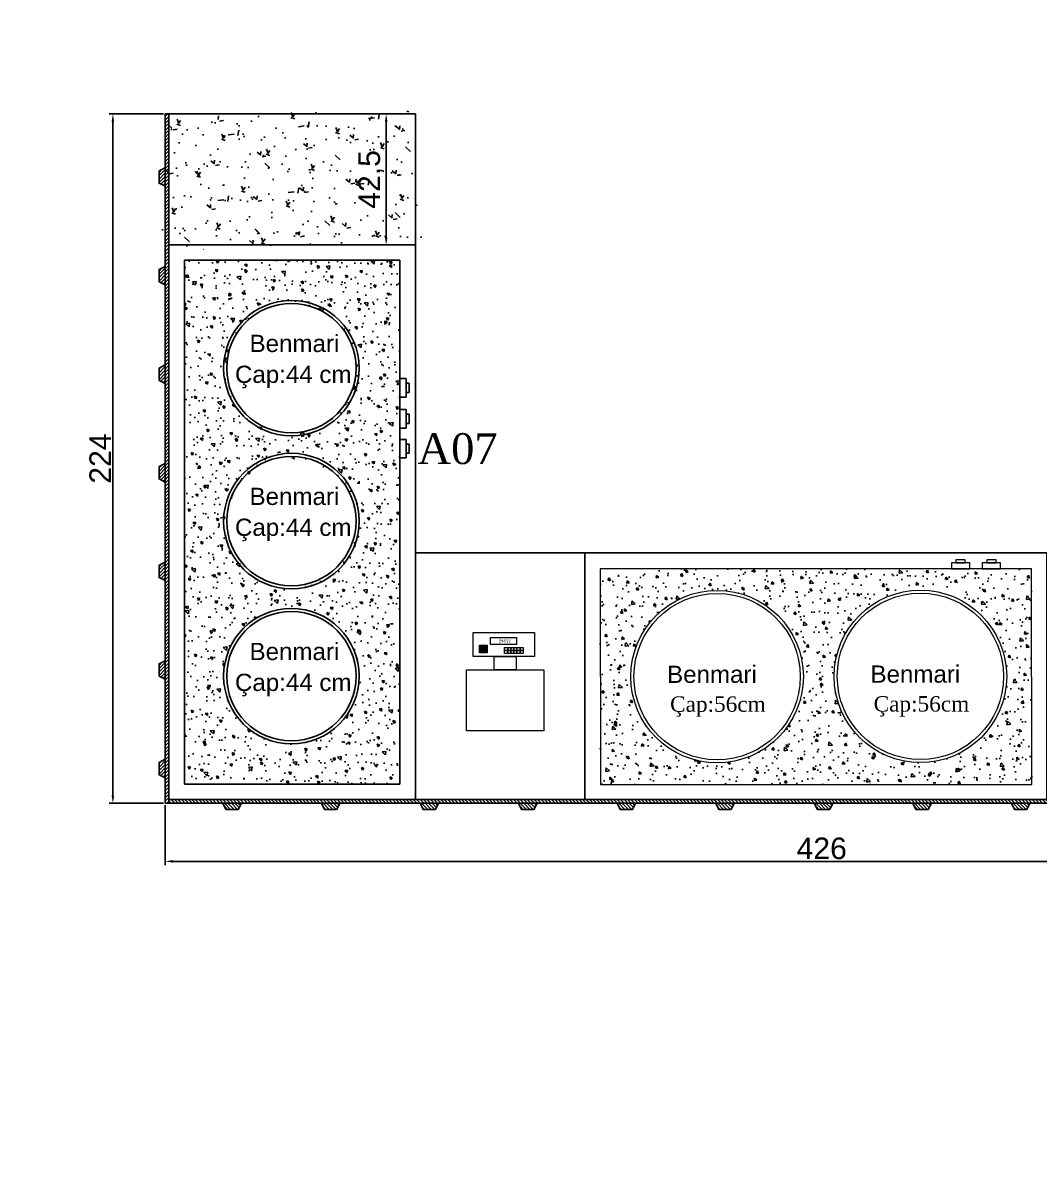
# Model space of a CAD drawing. Header units: millimetres. Extents: x 1287 to 21021, y -1522 to 4173.
# Drawn here: x 4651.5 to 4981.5, y 3215 to 3583.6 of the extents above; entities that cross this region are included whole.
import ezdxf

# ---------------------------------------------------------------- set-up
doc = ezdxf.new("R2010")
doc.units = ezdxf.units.MM
doc.layers.add('-DWG_ANA', color=7, linetype='Continuous')
for name, color, linetype, lineweight in [('ENDÜSTRİYEL MUTFAK', 253, 'Continuous', 9), ('LAMBRİ', 105, 'Continuous', 25), ('MERMER', 7, 'Continuous', 18), ('MUTFAK TEFRİŞ', 171, 'Continuous', 13), ('ÖLÇÜ', 40, 'Continuous', 5)]:
    doc.layers.add(name, color=color, linetype=linetype, lineweight=lineweight)
doc.styles.get("Standard").update_dxf_attribs({"font": 'arial.ttf'})
doc.dimstyles.new('ISO-25', dxfattribs={"dimtxt": 2.5, "dimasz": 2.5, "dimexe": 1.25, "dimexo": 0.625, "dimtad": 1, "dimtxsty": 'Standard', "dimcen": 2.5, "dimadec": 0, "dimazin": 0, "dimtfac": 1, "dimtmove": 0, "dimatfit": 3, "dimfxl": 1, "dimarcsym": 0})

# ---------------------------------------------------------------- blocks, each defined once
blk = doc.blocks.new('2Lİ')
at = {"layer": 'ENDÜSTRİYEL MUTFAK', "color": 0}
blk.add_lwpolyline([(64.0161029346727, -1685.528342657516), (64.01610293468009, -1545.491897331417), (-5.983853572038043, -1545.569929745005), (-5.983853572045639, -1685.606375071103)], close=True, dxfattribs=at)
at = {"layer": 'ENDÜSTRİYEL MUTFAK', "color": 1}
for points in [[(-5.966017591789611, -1561.569919803683), (-5.972706084382775, -1555.569923531677), (-7.972704841717578, -1555.572153029209), (-7.96601634912396, -1561.572149301213)], [(-7.967688472272705, -1560.072150233213), (-7.971032718569287, -1557.07215209721), (-8.971032097236233, -1557.073266845975), (-8.967687850940106, -1560.073264981977)], [(-5.954870104133886, -1571.569913590357), (-5.961558596727504, -1565.569917318351), (-7.961557354062307, -1565.572146815884), (-7.95486886146869, -1571.572143087887)], [(-7.956540984617435, -1570.072144019887), (-7.95988523091356, -1567.072145883884), (-8.959884609580962, -1567.073260632649), (-8.956540363284835, -1570.073258768651)]]:
    blk.add_lwpolyline(points, close=True, dxfattribs=at)
at = {"layer": 'ENDÜSTRİYEL MUTFAK', "color": 0}
for centre, radius in [((28.90024654714995, -1581.617423463755), 28), ((28.90024654714995, -1581.617423463755), 27), ((28.97381996567496, -1647.617382455802), 28), ((28.97381996567496, -1647.617382455802), 27)]:
    blk.add_circle(centre, radius, dxfattribs=at)
at = {"layer": 'ENDÜSTRİYEL MUTFAK', "color": 0, "char_height": 5.599999999999999, "attachment_point": 3, "rotation": 90.06387041271039}
for insert in [(25.32243746360282, -1568.699743154366), (25.39602765046194, -1634.729793503313)]:
    blk.add_mtext_dynamic_manual_height_columns('Benmari', width=41.11394536527224, gutter_width=12.5, heights=[0], dxfattribs=dict(at, insert=insert))
blk = doc.blocks.new('A$C0e0cb2b9')
at = {"layer": 'MUTFAK TEFRİŞ', "color": 6}
for points in [[(1.41438067657873e-06, 3.613254862922986), (7.793879045806534, 3.458926114339192), (8.188816918693192, 23.40399451841768), (0.3949392872673343, 23.55832326700147)], [(12.05387063201488, 0.3936665533965424), (31.93496058758319, -4.467468897928484e-06), (32.4316198366505, 25.0821747361606), (12.55052985127986, 25.47584575702604)], [(4.405572189651139, 18.91945839216169), (4.905474199615128, 18.90955969979223), (4.915372891984589, 19.40946169485505), (4.4154708820206, 19.41936040212568)], [(4.4154708820206, 19.41936040212568), (4.915372891984589, 19.40946169485505), (4.92527158435405, 19.90936370481904), (4.425369604192383, 19.91926241208967)], [(4.425369604192383, 19.91926241208967), (4.92527158435405, 19.90936370481904), (4.935170306525833, 20.40926571478303), (4.435268296561844, 20.41916440715249)], [(4.435268296561844, 20.41916440715249), (4.935170306525833, 20.40926571478303), (4.945068998895294, 20.90916772474702), (4.445166988931305, 20.91906641711648)], [(4.445166988931305, 20.91906641711648), (4.945068998895294, 20.90916772474702), (4.954967691264756, 21.40906971980985), (4.455065681300766, 21.41896842708047)], [(4.905474199615128, 18.90955969979223), (5.405376209579117, 18.8996609925216), (5.415274901948578, 19.39956300248559), (4.915372891984589, 19.40946169485505)], [(4.915372891984589, 19.40946169485505), (5.415274901948578, 19.39956300248559), (5.425173594318039, 19.89946501244958), (4.92527158435405, 19.90936370481904)], [(4.92527158435405, 19.90936370481904), (5.425173594318039, 19.89946501244958), (5.435072316489823, 20.39936700751241), (4.935170306525833, 20.40926571478303)], [(4.935170306525833, 20.40926571478303), (5.435072316489823, 20.39936700751241), (5.444971008859284, 20.8992690174764), (4.945068998895294, 20.90916772474702)], [(4.945068998895294, 20.90916772474702), (5.444971008859284, 20.8992690174764), (5.454869701228745, 21.39917102744039), (4.954967691264756, 21.40906971980985)], [(5.405376209579117, 18.8996609925216), (5.905278219543106, 18.88976230015214), (5.915176911912567, 19.38966431011613), (5.415274901948578, 19.39956300248559)], [(5.415274901948578, 19.39956300248559), (5.915176911912567, 19.38966431011613), (5.925075604282029, 19.88956630517896), (5.425173594318039, 19.89946501244958)], [(5.425173594318039, 19.89946501244958), (5.925075604282029, 19.88956630517896), (5.93497429665149, 20.38946831514295), (5.435072316489823, 20.39936700751241)], [(5.435072316489823, 20.39936700751241), (5.93497429665149, 20.38946831514295), (5.944873018823273, 20.88937032510694), (5.444971008859284, 20.8992690174764)], [(5.444971008859284, 20.8992690174764), (5.944873018823273, 20.88937032510694), (5.954771711192734, 21.38927232016977), (5.454869701228745, 21.39917102744039)], [(5.905278219543106, 18.88976230015214), (6.405180229507096, 18.87986359288152), (6.415078921876557, 19.37976560284551), (5.915176911912567, 19.38966431011613)], [(5.915176911912567, 19.38966431011613), (6.415078921876557, 19.37976560284551), (6.424977614246018, 19.8796676128095), (5.925075604282029, 19.88956630517896)], [(5.925075604282029, 19.88956630517896), (6.424977614246018, 19.8796676128095), (6.434876306615479, 20.37956962277349), (5.93497429665149, 20.38946831514295)], [(5.93497429665149, 20.38946831514295), (6.434876306615479, 20.37956962277349), (6.444775028787262, 20.87947161783632), (5.944873018823273, 20.88937032510694)], [(5.944873018823273, 20.88937032510694), (6.444775028787262, 20.87947161783632), (6.454673721156723, 21.37937362780031), (5.954771711192734, 21.38927232016977)], [(6.405180229507096, 18.87986359288152), (6.905082209668763, 18.86996490051206), (6.914980931840546, 19.36986691047605), (6.415078921876557, 19.37976560284551)], [(6.415078921876557, 19.37976560284551), (6.914980931840546, 19.36986691047605), (6.924879624210007, 19.86976890553888), (6.424977614246018, 19.8796676128095)], [(6.424977614246018, 19.8796676128095), (6.924879624210007, 19.86976890553888), (6.934778316579468, 20.36967091550287), (6.434876306615479, 20.37956962277349)], [(6.434876306615479, 20.37956962277349), (6.934778316579468, 20.36967091550287), (6.944677008948929, 20.86957292546685), (6.444775028787262, 20.87947161783632)], [(6.444775028787262, 20.87947161783632), (6.944677008948929, 20.86957292546685), (6.954575731120713, 21.36947493543084), (6.454673721156723, 21.37937362780031)], [(1.748953803144104, 9.442580628294309), (4.011284633241303, 9.39778358032163), (4.179551704488404, 17.89557038535531), (1.917220844588883, 17.94036743332799)], [(7.912642462812073, 9.45668974806722), (12.23163665708125, 9.37116813947614), (12.37276385601581, 16.49834417094644), (8.053769661746628, 16.58386577953752)], [(4.988385273776657, 10.25374448587354), (5.988189293704636, 10.23394708623346), (6.00798670824588, 11.23375109126027), (5.008182688317902, 11.25354849090036)], [(5.008182688317902, 11.25354849090036), (6.00798670824588, 11.23375109126027), (6.027784092984803, 12.23355511118825), (5.027980073056824, 12.25335251082834)], [(5.027980073056824, 12.25335251082834), (6.027784092984803, 12.23355511118825), (6.047581507526047, 13.23335911621507), (5.047777487598069, 13.25315651585515)], [(5.988189293704636, 10.23394708623346), (6.987993313632614, 10.21414968659337), (7.007790698371537, 11.21395369162019), (6.00798670824588, 11.23375109126027)], [(6.00798670824588, 11.23375109126027), (7.007790698371537, 11.21395369162019), (7.027588112912781, 12.21375771154817), (6.027784092984803, 12.23355511118825)], [(6.027784092984803, 12.23355511118825), (7.027588112912781, 12.21375771154817), (7.047385497651703, 13.21356171657499), (6.047581507526047, 13.23335911621507)], [(4.928993089757569, 7.254332440990765), (5.928797109685547, 7.234535041350682), (5.948594494424469, 8.23433906127866), (4.948790504298813, 8.254136460918744)], [(4.948790504298813, 8.254136460918744), (5.948594494424469, 8.23433906127866), (5.968391908965714, 9.234143066305478), (4.968587889037735, 9.253940465945561)], [(4.968587889037735, 9.253940465945561), (5.968391908965714, 9.234143066305478), (5.988189293704636, 10.23394708623346), (4.988385273776657, 10.25374448587354)], [(5.928797109685547, 7.234535041350682), (6.928601129613526, 7.214737641710599), (6.948398514352448, 8.214541661638577), (5.948594494424469, 8.23433906127866)], [(5.948594494424469, 8.23433906127866), (6.948398514352448, 8.214541661638577), (6.96819589909137, 9.214345666665395), (5.968391908965714, 9.234143066305478)], [(5.968391908965714, 9.234143066305478), (6.96819589909137, 9.214345666665395), (6.987993313632614, 10.21414968659337), (5.988189293704636, 10.23394708623346)]]:
    blk.add_lwpolyline(points, close=True, dxfattribs=at)
blk.add_text('12345', height=1, rotation=88.86561929141668, dxfattribs=at).set_placement((3.429565920196183, 11.19179566492494))
blk = doc.blocks.new('benmari1')
at = {"layer": '-DWG_ANA'}
for p, q in [((127337239.0002237, 141999632.4547925), (127337239.0002237, 141999802.4547925)), ((127337239.0002237, 141999802.4547925), (127337309.0002237, 141999802.4547925)), ((127337309.0002237, 141999802.4547925), (127337309.0002237, 141999632.4547925)), ((127337309.0002237, 141999663.7759694), (127337309.0002237, 141999657.7759694)), ((127337309.0002237, 141999654.080769), (127337309.0002237, 141999648.080769)), ((127337309.0002237, 141999644.0268717), (127337309.0002237, 141999638.0268717)), ((127337309.0002237, 141999632.4547925), (127337239.0002237, 141999632.4547925))]:
    blk.add_line(p, q, dxfattribs=at)
at = {"layer": '-DWG_ANA', "color": 1}
for p, q in [((127337309.0002237, 141999764.0571169), (127337311.0002237, 141999764.0571169)), ((127337311.0002237, 141999764.0571169), (127337311.0002237, 141999758.0571169)), ((127337311.0002237, 141999759.5571169), (127337311.0002237, 141999762.5571169)), ((127337311.0002237, 141999762.5571169), (127337312.0002237, 141999762.5571169)), ((127337312.0002237, 141999759.5571169), (127337311.0002237, 141999759.5571169)), ((127337312.0002237, 141999762.5571169), (127337312.0002237, 141999759.5571169)), ((127337311.0002237, 141999758.0571169), (127337309.0002237, 141999758.0571169)), ((127337309.0002237, 141999754.0032196), (127337311.0002237, 141999754.0032196)), ((127337311.0002237, 141999754.0032196), (127337311.0002237, 141999748.0032196)), ((127337311.0002237, 141999749.5032196), (127337311.0002237, 141999752.5032196)), ((127337311.0002237, 141999752.5032196), (127337312.0002237, 141999752.5032196)), ((127337312.0002237, 141999752.5032196), (127337312.0002237, 141999749.5032196)), ((127337311.0002237, 141999748.0032196), (127337309.0002237, 141999748.0032196)), ((127337312.0002237, 141999749.5032196), (127337311.0002237, 141999749.5032196)), ((127337309.0002237, 141999744.3080192), (127337311.0002237, 141999744.3080192)), ((127337311.0002237, 141999744.3080192), (127337311.0002237, 141999738.3080192)), ((127337311.0002237, 141999739.8080192), (127337311.0002237, 141999742.8080192)), ((127337311.0002237, 141999742.8080192), (127337312.0002237, 141999742.8080192)), ((127337312.0002237, 141999742.8080192), (127337312.0002237, 141999739.8080192)), ((127337311.0002237, 141999738.3080192), (127337309.0002237, 141999738.3080192)), ((127337312.0002237, 141999739.8080192), (127337311.0002237, 141999739.8080192))]:
    blk.add_line(p, q, dxfattribs=at)
at = {"layer": '-DWG_ANA'}
for centre, radius in [((127337273.7456236, 141999767.4562657), 22.00000000000002), ((127337273.7456236, 141999767.4562657), 21.00000000000002), ((127337273.7456236, 141999717.8011093), 22.00000000000002), ((127337273.7456236, 141999717.8011093), 21.00000000000002), ((127337273.7456236, 141999667.4533192), 22.00000000000002), ((127337273.7456236, 141999667.4533192), 21.00000000000002)]:
    blk.add_circle(centre, radius, dxfattribs=at)
for s, p in [('Benmari', (127337260.160487, 141999772.6790105)), ('Çap:44 cm', (127337255.4361973, 141999762.6434247)), ('Benmari', (127337260.160487, 141999723.0238541)), ('Çap:44 cm', (127337255.4361973, 141999712.9882683)), ('Benmari', (127337260.160487, 141999672.676064)), ('Çap:44 cm', (127337255.4361973, 141999662.6404782))]:
    blk.add_text(s, height=5.600000000000005, dxfattribs=at).set_placement(p)
blk = doc.blocks.new('*D292')
at = {"layer": 'Defpoints', "color": 0, "transparency": 16777216}
for p in [(4769.470429088303, 3554.01290828886), (4778.955046195957, 3554.01290828886), (4778.955046195957, 3511.4950406641)]:
    blk.add_point(p, dxfattribs=at)
at = {"layer": 'ÖLÇÜ', "color": 0, "lineweight": -2, "transparency": 16777216}
for p, q in [((4778.330046195957, 3554.01290828886), (4768.220429088303, 3554.01290828886)), ((4769.470429088303, 3513.9950406641), (4769.470429088303, 3551.51290828886)), ((4778.330046195957, 3511.4950406641), (4768.220429088303, 3511.4950406641))]:
    blk.add_line(p, q, dxfattribs=at)
at = {"layer": 'ÖLÇÜ', "color": 0, "transparency": 16777216}
for points in [[(4769.053762421636, 3551.51290828886), (4769.88709575497, 3551.51290828886), (4769.470429088303, 3554.01290828886)], [(4769.053762421636, 3513.9950406641), (4769.88709575497, 3513.9950406641), (4769.470429088303, 3511.4950406641)]]:
    blk.add_solid(points, dxfattribs=at)
at = {"layer": 'ÖLÇÜ', "color": 0, "lineweight": 0, "transparency": 16777216, "insert": (4764.629194436187, 3532.75397447648), "char_height": 7, "attachment_point": 5, "rotation": 90}
blk.add_mtext('42,5', dxfattribs=at)
blk = doc.blocks.new('*D322')
at = {"layer": 'Defpoints', "color": 0, "transparency": 16777216}
for p in [(4697.759650323961, 3330.258291502826), (5123.955045152877, 3330.244890405435), (5123.954451829021, 3311.375398800699)]:
    blk.add_point(p, dxfattribs=at)
at = {"layer": 'ÖLÇÜ', "color": 0, "lineweight": -2, "transparency": 16777216}
for p, q in [((4697.759630671741, 3329.633291503134), (4697.759017695665, 3310.138799898707)), ((5123.955025500656, 3329.619890405744), (5123.95441252458, 3310.125398801317)), ((4700.25905699887, 3311.388721289208), (5121.454451830257, 3311.375477409581))]:
    blk.add_line(p, q, dxfattribs=at)
at = {"layer": 'ÖLÇÜ', "color": 0, "transparency": 16777216}
for points in [[(4700.25907010035, 3311.805387955669), (4700.259043897389, 3310.972054622747), (4697.759057000106, 3311.38879989809)], [(5121.454464931738, 3311.792144076041), (5121.454438728777, 3310.95881074312), (5123.954451829021, 3311.375398800699)]]:
    blk.add_solid(points, dxfattribs=at)
at = {"layer": 'ÖLÇÜ', "color": 0, "lineweight": 0, "transparency": 16777216, "insert": (4910.856885620616, 3315.554848324139), "char_height": 7, "attachment_point": 5, "rotation": 359.99819841713355}
blk.add_mtext('{\\fArial|b0|i0|c162|p34;426}', dxfattribs=at)
blk = doc.blocks.new('*D323')
at = {"layer": 'Defpoints', "color": 0, "transparency": 16777216}
for p in [(4697.759281013581, 3554.012908259057), (4680.751045526889, 3330.258291502825), (4697.759281013581, 3330.258291502825)]:
    blk.add_point(p, dxfattribs=at)
at = {"layer": 'ÖLÇÜ', "color": 0, "lineweight": -2, "transparency": 16777216}
for p, q in [((4697.134281013581, 3554.012908259057), (4679.501045526889, 3554.012908259057)), ((4680.751045526889, 3551.512908259057), (4680.751045526889, 3332.758291502825)), ((4697.134281013581, 3330.258291502825), (4679.501045526889, 3330.258291502825))]:
    blk.add_line(p, q, dxfattribs=at)
at = {"layer": 'ÖLÇÜ', "color": 0, "transparency": 16777216}
for points in [[(4680.334378860222, 3551.512908259057), (4681.167712193556, 3551.512908259057), (4680.751045526889, 3554.012908259057)], [(4680.334378860222, 3332.758291502825), (4681.167712193556, 3332.758291502825), (4680.751045526889, 3330.258291502825)]]:
    blk.add_solid(points, dxfattribs=at)
at = {"layer": 'ÖLÇÜ', "color": 0, "lineweight": 0, "transparency": 16777216, "insert": (4676.626045526888, 3442.135599880942), "char_height": 7, "attachment_point": 5, "rotation": 90}
blk.add_mtext('{\\fArial|b0|i0|c162|p34;224}', dxfattribs=at)

msp = doc.modelspace()

# ---------------------------------------------------------------- hatches: boundary and pattern name
h = msp.add_hatch(color=256)
h.dxf.hatch_style = 1
h.paths.add_polyline_path([(5942.637650619913, 584.5301125085289), (5942.637650619914, 4059.675286723527), (1286.500239981891, 4059.675286723527), (1286.500239981891, 584.5301125085289)])
h.paths.add_polyline_path([(1306.500239981891, 604.5301125085289), (1306.500239981891, 4039.675286723527), (5922.637650619914, 4039.675286723527), (5922.637650619914, 604.5301125085289)], flags=16)
h.paths.add_polyline_path([(1863.755096457247, 778.2702798628097), (1864.5291577157, 3865.935119369248), (1879.919157715703, 3865.935119369248), (1879.145096457247, 778.2702798628097)], flags=0)
h.paths.add_polyline_path([(1359.500238395692, 1487.424026553206), (1359.497819460383, 1502.884857163227), (1812.220102301268, 1502.884857163227), (1812.220102301268, 1487.494857163228)], flags=0)
h.paths.add_polyline_path([(1424.140310702238, 1558.408125258466), (1424.140310702234, 1881.291983526181), (1527.463145347916, 1881.291983526181), (1527.46314534792, 1558.408125258466)], flags=0)
h.paths.add_polyline_path([(1415.530074481772, 1891.799660691543), (1381.089129599877, 1891.799660691543), (1398.309602040808, 1921.935487463193)], flags=0)
h.paths.add_polyline_path([(1359.497819460383, 1969.703165007252), (1359.500238395692, 1985.163995617274), (1812.220102301268, 1985.093165007252), (1812.220102301268, 1969.703165007252)], flags=0)
h.paths.add_polyline_path([(1359.38331493636, 2302.177767552374), (1359.385733871669, 2317.638598162398), (1812.105597777241, 2317.567767552376), (1812.105597777241, 2302.177767552374)], flags=0)
h.paths.add_polyline_path([(1359.418547219615, 2537.897900370436), (1359.420966154924, 2553.358730980458), (1812.140830060496, 2553.287900370435), (1812.140830060496, 2537.897900370436)], flags=0)
h.paths.add_polyline_path([(1359.453779502866, 2763.088033188496), (1359.456198438175, 2778.548863798521), (1812.176062343751, 2778.478033188497), (1812.176062343751, 2763.088033188496)], flags=0)
h.paths.add_polyline_path([(1359.497819460383, 2988.278164628546), (1359.500238395692, 3003.73899523857), (1812.220102301268, 3003.668164628547), (1812.220102301268, 2988.278164628546)], flags=0)
h.paths.add_polyline_path([(1359.497819460383, 3269.753164628546), (1359.500238395692, 3285.213995238569), (1812.220102301268, 3285.143164628547), (1812.220102301268, 3269.753164628546)], flags=0)
h.paths.add_polyline_path([(1359.497819460383, 3569.858164628547), (1359.500238395692, 3585.318995238569), (1812.220102301268, 3585.248164628547), (1812.220102301268, 3569.858164628547)], flags=0)
h.paths.add_polyline_path([(1354.825397433545, 797.7471448142494), (1849.942041362604, 797.7471448142494), (1849.942041362604, 1365.654204841535), (1354.825397433545, 1365.654204841535)], flags=8)
h.paths.add_polyline_path([(1376.631986880375, 1385.998145944314), (1498.598869554318, 1385.998145944314), (1498.598869554318, 1444.419257813346), (1376.631986880375, 1444.419257813346)], flags=8)
h.paths.add_polyline_path([(1426.929273221146, 2022.406573622167), (1763.72848877367, 2022.406573622167), (1763.72848877367, 2188.461177987788), (1426.929273221146, 2188.461177987788)], flags=8)
h.paths.add_polyline_path([(1376.755297492457, 3510.141685275983), (1630.783674027246, 3510.141685275983), (1630.783674027246, 3568.562797145014), (1376.755297492457, 3568.562797145014)], flags=8)
h.paths.add_polyline_path([(1533.884239252641, 1885.055669379185), (1656.423529038903, 1885.055669379185), (1656.423529038903, 1922.230115494903), (1533.884239252641, 1922.230115494903)], flags=8)
h.paths.add_polyline_path([(1440.204708792886, 1884.622523573398), (1513.10783056446, 1884.622523573398), (1513.10783056446, 1921.796969689116), (1440.204708792886, 1921.796969689116)], flags=8)
h.paths.add_polyline_path([(1563.537266528679, 3656.934814116863), (1855.677634877928, 3656.934814116863), (1855.677634877928, 3704.667627895853), (1563.537266528679, 3704.667627895853)], flags=8)
at = {"layer": 'LAMBRİ', "linetype": 'Continuous'}
h = msp.add_hatch(dxfattribs=at)
h.set_pattern_fill('LINE', color=253, scale=0.25, angle=44.99999999999997)
h.set_pattern_definition([(44.99999999999994, (-27492.74825602355, 1953.881730654859), (-0.5612660075668217, 0.5612660075668225), [])])
h.paths.add_polyline_path([(4698.95928100166, 3554.01290828886), (4698.959650312039, 3330.258291502825), (4697.75965032396, 3330.258291502825), (4697.759281013581, 3554.012908259057)])
h = msp.add_hatch(dxfattribs=at)
h.set_pattern_fill('LINE', color=253, scale=0.25, angle=225)
h.set_pattern_definition([(224.9999999999999, (36808.75572202024, 4592.132696041483), (0.5612660075668218, -0.5612660075668224), [])])
h.paths.add_polyline_path([(4697.759280953976, 3530.512908259057), (4695.759280953976, 3531.51290828886), (4695.759280983779, 3535.51290828886), (4697.759281013581, 3536.512908259057)])
h = msp.add_hatch(dxfattribs=at)
h.set_pattern_fill('LINE', color=253, scale=0.25, angle=225)
h.set_pattern_definition([(224.9999999999999, (36808.7557659783, 4560.13275837304), (0.5612660075668218, -0.5612660075668224), [])])
h.paths.add_polyline_path([(4697.759324912029, 3498.512970590615), (4695.759324912029, 3499.512970620417), (4695.759324941831, 3503.512970620417), (4697.759324971634, 3504.512970590615)])
h = msp.add_hatch(dxfattribs=at)
h.set_pattern_fill('LINE', color=253, scale=0.25, angle=225)
h.set_pattern_definition([(224.9999999999999, (36808.75580993661, 4528.132630103844), (0.5612660075668218, -0.5612660075668224), [])])
h.paths.add_polyline_path([(4697.759368870344, 3466.512842321419), (4695.759368870344, 3467.512842351221), (4695.759368900146, 3471.512842351221), (4697.759368929948, 3472.512842321419)])
h = msp.add_hatch(dxfattribs=at)
h.set_pattern_fill('LINE', color=253, scale=0.25, angle=225)
h.set_pattern_definition([(224.9999999999999, (36808.75581615244, 4496.13261123269), (0.5612660075668218, -0.5612660075668224), [])])
h.paths.add_polyline_path([(4697.759375086169, 3434.512823450264), (4695.759375086169, 3435.512823480066), (4695.759375115971, 3439.512823480066), (4697.759375145773, 3440.512823450264)])
h = msp.add_hatch(dxfattribs=at)
h.set_pattern_fill('LINE', color=253, scale=0.25, angle=225)
h.set_pattern_definition([(224.9999999999999, (36808.75585389475, 4496.132630132314), (0.5612660075668218, -0.5612660075668224), [])])
h.paths.add_polyline_path([(4697.759412828481, 3434.512842349889), (4695.759412828481, 3435.512842379691), (4695.759412858283, 3439.512842379691), (4697.759412888086, 3440.512842349889)])
h = msp.add_hatch(dxfattribs=at)
h.set_pattern_fill('LINE', color=253, scale=0.25, angle=225)
h.set_pattern_definition([(224.9999999999999, (36808.75585389475, 4496.132630103844), (0.5612660075668218, -0.5612660075668224), [])])
h.paths.add_polyline_path([(4697.759412828481, 3434.512842321419), (4695.759412828481, 3435.512842351221), (4695.759412858283, 3439.512842351221), (4697.759412888086, 3440.512842321419)])
h = msp.add_hatch(dxfattribs=at)
h.set_pattern_fill('LINE', color=253, scale=0.25, angle=225)
h.set_pattern_definition([(224.9999999999999, (36808.75586011074, 4464.132482963494), (0.5612660075668218, -0.5612660075668224), [])])
h.paths.add_polyline_path([(4697.759419044483, 3402.512695181068), (4695.759419044483, 3403.512695210871), (4695.759419074286, 3407.512695210871), (4697.759419104088, 3408.512695181068)])
h = msp.add_hatch(dxfattribs=at)
h.set_pattern_fill('LINE', color=253, scale=0.25, angle=225)
h.set_pattern_definition([(224.9999999999999, (36808.75586632658, 4432.132464120808), (0.5612660075668218, -0.5612660075668224), [])])
h.paths.add_polyline_path([(4697.759425260308, 3370.512676338383), (4695.759425260308, 3371.512676368186), (4695.759425290111, 3375.512676368186), (4697.759425319913, 3376.512676338383)])
h = msp.add_hatch(dxfattribs=at)
h.set_pattern_fill('LINE', color=253, scale=0.25, angle=225)
h.set_pattern_definition([(224.9999999999999, (36808.75590406889, 4432.132482991963), (0.5612660075668218, -0.5612660075668224), [])])
h.paths.add_polyline_path([(4697.759463002621, 3370.512695209538), (4695.759463002621, 3371.512695239341), (4695.759463032423, 3375.512695239341), (4697.759463062225, 3376.512695209538)])
h = msp.add_hatch(dxfattribs=at)
h.set_pattern_fill('LINE', color=253, scale=0.25, angle=225)
h.set_pattern_definition([(224.9999999999999, (36808.75590406889, 4432.132482963494), (0.5612660075668218, -0.5612660075668224), [])])
h.paths.add_polyline_path([(4697.759463002621, 3370.512695181068), (4695.759463002621, 3371.512695210871), (4695.759463032423, 3375.512695210871), (4697.759463062225, 3376.512695181068)])
h = msp.add_hatch(dxfattribs=at)
h.set_pattern_fill('LINE', color=253, scale=0.25, angle=225)
h.set_pattern_definition([(224.9999999999999, (36808.75591028489, 4400.132335851613), (0.5612660075668218, -0.5612660075668224), [])])
h.paths.add_polyline_path([(4697.759469218623, 3338.512548069188), (4695.759469218623, 3339.51254809899), (4695.759469248425, 3343.51254809899), (4697.759469278228, 3344.512548069188)])
h = msp.add_hatch(dxfattribs=at)
h.set_pattern_fill('LINE', color=253, scale=0.25, angle=315)
h.set_pattern_definition([(314.9999999999999, (3463.021892179224, 35520.75272075702), (0.5612660075668223, 0.5612660075668219), [])])
h.paths.add_polyline_path([(4698.955046210859, 3331.444285883206), (5123.955045152876, 3331.444890423316), (5123.955045152876, 3330.244890405434), (4698.955046210859, 3330.244285895127)])
h = msp.add_hatch(dxfattribs=at)
h.set_pattern_fill('LINE', color=253, scale=0.25, angle=315)
h.set_pattern_definition([(314.9999999999999, (3660.834994691445, 35441.24077993407), (0.5612660075668223, 0.5612660075668219), [])])
h.paths.add_polyline_path([(4722.454782473876, 3330.244338867813), (4721.454782444073, 3328.244338867813), (4717.454782444073, 3328.244338897615), (4716.454782473876, 3330.244338927418)])
h = msp.add_hatch(dxfattribs=at)
h.set_pattern_fill('LINE', color=253, scale=0.25, angle=315)
h.set_pattern_definition([(314.9999999999999, (3692.834932359888, 35441.24082389213), (0.5612660075668223, 0.5612660075668219), [])])
h.paths.add_polyline_path([(4754.454720142318, 3330.244382825865), (4753.454720112516, 3328.244382825865), (4749.454720112516, 3328.244382855667), (4748.454720142318, 3330.24438288547)])
h = msp.add_hatch(dxfattribs=at)
h.set_pattern_fill('LINE', color=253, scale=0.25, angle=315)
h.set_pattern_definition([(314.9999999999999, (3724.835060629083, 35441.24086785044), (0.5612660075668223, 0.5612660075668219), [])])
h.paths.add_polyline_path([(4786.454848411514, 3330.244426784179), (4785.454848381712, 3328.244426784179), (4781.454848381712, 3328.244426813982), (4780.454848411514, 3330.244426843784)])
h = msp.add_hatch(dxfattribs=at)
h.set_pattern_fill('LINE', color=253, scale=0.25, angle=315)
h.set_pattern_definition([(314.9999999999999, (3756.835060600613, 35441.24091180858), (0.5612660075668223, 0.5612660075668219), [])])
h.paths.add_polyline_path([(4818.454848383044, 3330.244470742317), (4817.454848353242, 3328.244470742317), (4813.454848353242, 3328.244470772119), (4812.454848383044, 3330.244470801922)])
h = msp.add_hatch(dxfattribs=at)
h.set_pattern_fill('LINE', color=253, scale=0.25, angle=315)
h.set_pattern_definition([(314.9999999999999, (3756.835060629083, 35441.24091180858), (0.5612660075668223, 0.5612660075668219), [])])
h.paths.add_polyline_path([(4818.454848411514, 3330.244470742317), (4817.454848381712, 3328.244470742317), (4813.454848381712, 3328.244470772119), (4812.454848411514, 3330.244470801922)])
h = msp.add_hatch(dxfattribs=at)
h.set_pattern_fill('LINE', color=253, scale=0.25, angle=315)
h.set_pattern_definition([(314.9999999999999, (3788.835188869809, 35441.2409557669), (0.5612660075668223, 0.5612660075668219), [])])
h.paths.add_polyline_path([(4850.45497665224, 3330.244514700631), (4849.454976622437, 3328.244514700631), (4845.454976622437, 3328.244514730433), (4844.45497665224, 3330.244514760236)])
h = msp.add_hatch(dxfattribs=at)
h.set_pattern_fill('LINE', color=253, scale=0.25, angle=315)
h.set_pattern_definition([(314.9999999999999, (3820.835188869809, 35441.24099972504), (0.5612660075668223, 0.5612660075668219), [])])
h.paths.add_polyline_path([(4882.45497665224, 3330.244558658769), (4881.454976622437, 3328.244558658769), (4877.454976622437, 3328.244558688571), (4876.45497665224, 3330.244558718373)])
h = msp.add_hatch(dxfattribs=at)
h.set_pattern_fill('LINE', color=253, scale=0.25, angle=315)
h.set_pattern_definition([(314.9999999999999, (3852.835126538252, 35441.24104368308), (0.5612660075668223, 0.5612660075668219), [])])
h.paths.add_polyline_path([(4914.454914320682, 3330.244602616821), (4913.45491429088, 3328.244602616821), (4909.45491429088, 3328.244602646623), (4908.454914320682, 3330.244602676426)])
h = msp.add_hatch(dxfattribs=at)
h.set_pattern_fill('LINE', color=253, scale=0.25, angle=315)
h.set_pattern_definition([(314.9999999999999, (3884.835254807447, 35441.24108764141), (0.5612660075668223, 0.5612660075668219), [])])
h.paths.add_polyline_path([(4946.455042589878, 3330.244646575135), (4945.455042560076, 3328.244646575135), (4941.455042560076, 3328.244646604937), (4940.455042589878, 3330.24464663474)])
h = msp.add_hatch(dxfattribs=at)
h.set_pattern_fill('LINE', color=253, scale=0.25, angle=315)
h.set_pattern_definition([(314.9999999999999, (3916.835254807447, 35441.24113159954), (0.5612660075668223, 0.5612660075668219), [])])
h.paths.add_polyline_path([(4978.455042589878, 3330.244690533273), (4977.455042560076, 3328.244690533273), (4973.455042560076, 3328.244690563075), (4972.455042589878, 3330.244690592878)])
at = {"layer": 'MERMER', "lineweight": -2}
h = msp.add_hatch(dxfattribs=at)
h.set_pattern_fill('AR-CONC', color=21, scale=2, angle=1170)
h.set_pattern_definition([(139.9999999999998, (-127332650.740195, -141996295.9597518), (1.255042699651939, 14.34520365201507), [1.5, -16.5]), (84.99999999999986, (-127332650.740195, -141996295.9597518), (-15.04384267400024, -2.775026672259961), [1.2, -13.2]), (190.4514444599999, (-127332650.6356081, -141996294.7643182), (-13.78879981937256, 11.57017693454227), [1.27480384, -14.02284224]), (136.1841999999998, (-127332654.740195, -141996295.9597518), (3.310385615861586, 21.34482661343144), [2.25, -24.75]), (186.6356354900001, (-127332654.4643289, -141996294.1810169), (-19.48237201549096, 18.69323891348462), [1.91220684, -21.0342752]), (81.18416398999993, (-127332654.740195, -141996295.9597518), (-19.48237200539975, 18.69323890109551), [1.799999999999998, -19.80000001999997]), (110.9999999999997, (-127332653.740195, -141996293.9597518), (8.052377813306807, 11.93814104236921), [1.5, -16.5]), (56.00000000000013, (-127332653.740195, -141996293.9597518), (-14.50300090093705, 4.866306638431672), [1.2, -13.2]), (161.4514447399999, (-127332653.0691635, -141996292.9649067), (-6.450623056127033, 16.80444753459944), [1.274803799999999, -14.02284223999999]), (127.5, (-127332650.740195, -141996295.9597518), (-6.657877076626229, 0.2431971063458305), [0, -13.03999999999999, 0, -13.39999999999999, 0, -13.24999999999999]), (97.49999999999987, (-127332650.740195, -141996295.9597518), (-7.888234237647191, 5.261390748842993), [0, -7.64, 0, -12.74, 0, -5.05]), (57.50000000000004, (-127332650.740195, -141996300.4197518), (0.4510974346876226, 10.67644872344818), [0, -4.999999999999998, 0, -15.6, 0, -20.69999999999999]), (47.49999999999974, (-127332650.740195, -141996302.4197518), (-2.002099646646324, 11.66372338684773), [0, -6.5, 0, -10.36, 0, -14.7])])
h.paths.add_polyline_path([(4778.955046195957, 3511.4950406641), (4698.955046210858, 3511.4950406641), (4698.95928100166, 3554.01290828886), (4778.959280986759, 3554.01290828886)])
h = msp.add_hatch(dxfattribs=at)
h.set_pattern_fill('AR-CONC', color=21, scale=0.05, angle=1170)
h.set_pattern_definition([(139.9999999999998, (14842.44440499363, 7432.244144955301), (0.7969542769451659, 9.1092334498002), [0.9524999999999951, -10.47749999999992]), (84.99999999999989, (14842.44440499363, 7432.244144955301), (-9.552842261951756, -1.762171071248454), [0.7619999999999983, -8.382029208499976]), (190.4514446999999, (14842.51081762132, 7433.00324533286), (-8.755887595609744, 7.347062354517677), [0.8095004399999975, -8.90451222999996]), (136.1841999999998, (14839.90440497217, 7432.244144955301), (2.102116396636376, 13.5539520446065), [1.428749999999992, -15.71624999999994]), (186.6355576099999, (14840.07957998333, 7433.373639979982), (-12.37130622988606, 11.87020670257516), [1.214251156999999, -13.356780408]), (81.18415116999996, (14839.90440497217, 7432.244144955301), (-12.37130622927662, 11.87020670324886), [1.1429983535, -12.572986596]), (110.9999999999998, (14840.53940496263, 7433.514144995832), (5.113259909354393, 7.580719563456618), [0.9524999999999948, -10.47749999999992]), (55.9999999999999, (14840.53940496263, 7433.514144995832), (-9.209398306115963, 3.090101417382365), [0.7619999999999947, -8.381999999999914]), (161.4514449999998, (14840.96550998506, 7434.145871618413), (-4.096138444295248, 10.67082096393581), [0.809500439999998, -8.904496879999966]), (127.4999999999997, (14842.44440499363, 7432.244144955301), (-4.227751943657655, 0.1544301625295962), [0, -8.280399999999954, 0, -8.508999999999954, 0, -8.413749999999954]), (97.49999999999969, (14842.44440499363, 7432.244144955301), (-5.009028740905973, 3.340983125515294), [0, -4.851399999999997, 0, -8.089899999999997, 0, -3.206749999999999]), (57.49999999999998, (14842.44440499363, 7429.412044981145), (0.2864371996336806, 6.779529758343569), [0, -3.174999999999986, 0, -9.905999999999944, 0, -13.14449999999994]), (47.49999999999986, (14842.44440499363, 7428.142045000219), (-1.271324551666642, 7.406459069300902), [0, -4.127499999999992, 0, -6.578599999999993, 0, -9.334499999999984])])
h.paths.add_polyline_path([(4744.534750495526, 3349.015915909433), (4744.534750495526, 3393.436106899404), (4732.420152996156, 3393.436106899404), (4732.420152996156, 3349.015915909433)], flags=24)
h.paths.add_polyline_path([(4744.534750495526, 3399.171151319169), (4744.534750495526, 3443.591342309141), (4732.420152996156, 3443.591342309141), (4732.420152996156, 3399.171151319169)], flags=24)
edge = h.paths.add_edge_path()
edge.add_arc((4738.700446162793, 3421.148723819875), 21.00000000000002, 450, 809.9999999999999)
edge = h.paths.add_edge_path()
edge.add_arc((4738.700446162793, 3371.493567445897), 21.00000000000001, 450, 809.9999999999999)
edge = h.paths.add_edge_path()
edge.add_arc((4738.700446162793, 3371.493567445897), 21.00000000000001, 450, 809.9999999999999)
edge = h.paths.add_edge_path()
edge.add_arc((4738.700446162793, 3371.493567445897), 22, 450, 630)
edge.add_arc((4738.700446162793, 3371.493567445897), 22, 630, 809.9999999999999)
edge = h.paths.add_edge_path()
edge.add_arc((4738.700446162793, 3471.496513941907), 21.00000000000001, 450, 809.9999999999999)
h.paths.add_polyline_path([(4773.955046210858, 3506.495040693902), (4703.955046210858, 3506.495040693902), (4703.955046210858, 3336.495040693902), (4773.955046210858, 3336.495040693902)])
h = msp.add_hatch(dxfattribs=at)
h.set_pattern_fill('AR-CONC', color=21, scale=0.05, angle=989.9999999999999)
h.set_pattern_definition([(319.9999999999998, (-3560.704452421096, -962.7338783353334), (-0.796954276945167, -9.1092334498002), [0.9524999999999946, -10.47749999999991]), (264.9999999999999, (-3560.704452421096, -962.7338783353334), (9.552842261951756, 1.762171071248453), [0.7619999999999997, -8.382029208499997]), (10.4514446999998, (-3560.770865108398, -963.4929786532884), (8.755887595609742, -7.347062354517678), [0.809500439999999, -8.904512229999984]), (316.1841999999998, (-3558.164452459243, -962.7338783353334), (-2.102116396636378, -13.5539520446065), [1.428749999999993, -15.71624999999994]), (6.635557609999823, (-3558.339627410796, -963.8633733004099), (12.37130622988606, -11.87020670257516), [1.214251156999999, -13.35678040799999]), (261.18415117, (-3558.164452459243, -962.7338783353334), (12.37130622927662, -11.87020670324886), [1.1429983535, -12.572986596]), (290.9999999999999, (-3558.799452449706, -964.0038783162599), (-5.113259909354394, -7.580719563456618), [0.9524999999999963, -10.47749999999994]), (235.9999999999999, (-3558.799452449706, -964.0038783162599), (9.209398306115963, -3.090101417382367), [0.7619999999999946, -8.381999999999913]), (341.4514449999998, (-3559.225557412532, -964.6356049388414), (4.096138444295248, -10.67082096393581), [0.809500439999999, -8.904496879999982]), (307.4999999999998, (-3560.704452421096, -962.7338783353334), (4.227751943657655, -0.1544301625295968), [0, -8.280399999999979, 0, -8.508999999999979, 0, -8.413749999999979]), (277.4999999999997, (-3560.704452421096, -962.7338783353334), (5.009028740905972, -3.340983125515294), [0, -4.851399999999996, 0, -8.089899999999995, 0, -3.206749999999999]), (237.5, (-3560.704452421096, -959.9017783015734), (-0.2864371996336815, -6.779529758343569), [0, -3.174999999999989, 0, -9.905999999999954, 0, -13.14449999999995]), (227.4999999999998, (-3560.704452421096, -958.6317783206468), (1.271324551666641, -7.406459069300902), [0, -4.127499999999992, 0, -6.578599999999993, 0, -9.334499999999984])])
h.paths.add_polyline_path([(4952.955235694024, 3406.310585239553), (4952.955267999741, 3406.281601765775), (4958.955264244649, 3406.288290241384), (4958.955239389512, 3406.310585239553), (4962.955241892907, 3406.310585239553), (4962.955261800858, 3406.29274926486), (4968.955258045766, 3406.299437740468), (4968.955245648, 3406.310585239553), (4978.955251846883, 3406.310585239553), (4979.033284280869, 3336.310628750944), (4838.996838901612, 3336.310628750944), (4838.91880652723, 3406.310585239553)])
h.paths.add_polyline_path([(4914.90775815067, 3371.426485100412, 1), (4970.90775815067, 3371.426485100412, 1)], flags=16)
h.paths.add_polyline_path([(4915.90775815067, 3371.426485100412, 1), (4969.90775815067, 3371.426485100412, 1)], flags=0)
h.paths.add_polyline_path([(4848.907799158666, 3371.352911689901, 1), (4904.907799158666, 3371.352911689901, 1)], flags=16)
h.paths.add_polyline_path([(4849.907799158666, 3371.352911689901, 1), (4903.907799158666, 3371.352911689901, 1)], flags=0)

# ---------------------------------------------------------------- linework, layer by layer
at = {"layer": 'LAMBRİ'}
for points in [[(4698.95928100166, 3554.01290828886), (4698.959650312039, 3330.258291502825), (4697.75965032396, 3330.258291502825), (4697.759281013581, 3554.012908259057)], [(4697.759280953976, 3530.512908259057), (4695.759280953976, 3531.51290828886), (4695.759280983779, 3535.51290828886), (4697.759281013581, 3536.512908259057), (4697.759280953976, 3530.512908259057)], [(4697.759324912029, 3498.512970590615), (4695.759324912029, 3499.512970620417), (4695.759324941831, 3503.512970620417), (4697.759324971634, 3504.512970590615), (4697.759324912029, 3498.512970590615)], [(4697.759368870344, 3466.512842321419), (4695.759368870344, 3467.512842351221), (4695.759368900146, 3471.512842351221), (4697.759368929948, 3472.512842321419), (4697.759368870344, 3466.512842321419)], [(4697.759375086169, 3434.512823450264), (4695.759375086169, 3435.512823480066), (4695.759375115971, 3439.512823480066), (4697.759375145773, 3440.512823450264), (4697.759375086169, 3434.512823450264)], [(4697.759412828481, 3434.512842349889), (4695.759412828481, 3435.512842379691), (4695.759412858283, 3439.512842379691), (4697.759412888086, 3440.512842349889), (4697.759412828481, 3434.512842349889)], [(4697.759412828481, 3434.512842321419), (4695.759412828481, 3435.512842351221), (4695.759412858283, 3439.512842351221), (4697.759412888086, 3440.512842321419), (4697.759412828481, 3434.512842321419)], [(4697.759419044483, 3402.512695181068), (4695.759419044483, 3403.512695210871), (4695.759419074286, 3407.512695210871), (4697.759419104088, 3408.512695181068), (4697.759419044483, 3402.512695181068)], [(4697.759425260308, 3370.512676338383), (4695.759425260308, 3371.512676368186), (4695.759425290111, 3375.512676368186), (4697.759425319913, 3376.512676338383), (4697.759425260308, 3370.512676338383)], [(4697.759463002621, 3370.512695209538), (4695.759463002621, 3371.512695239341), (4695.759463032423, 3375.512695239341), (4697.759463062225, 3376.512695209538), (4697.759463002621, 3370.512695209538)], [(4697.759463002621, 3370.512695181068), (4695.759463002621, 3371.512695210871), (4695.759463032423, 3375.512695210871), (4697.759463062225, 3376.512695181068), (4697.759463002621, 3370.512695181068)], [(4697.759469218623, 3338.512548069188), (4695.759469218623, 3339.51254809899), (4695.759469248425, 3343.51254809899), (4697.759469278228, 3344.512548069188), (4697.759469218623, 3338.512548069188)], [(4698.955046210859, 3331.444285883206), (5123.955045152876, 3331.444890423316), (5123.955045152876, 3330.244890405434), (4698.955046210859, 3330.244285895127)], [(4722.454782473876, 3330.244338867813), (4721.454782444073, 3328.244338867813), (4717.454782444073, 3328.244338897615), (4716.454782473876, 3330.244338927418), (4722.454782473876, 3330.244338867813)], [(4754.454720142318, 3330.244382825865), (4753.454720112516, 3328.244382825865), (4749.454720112516, 3328.244382855667), (4748.454720142318, 3330.24438288547), (4754.454720142318, 3330.244382825865)], [(4786.454848411514, 3330.244426784179), (4785.454848381712, 3328.244426784179), (4781.454848381712, 3328.244426813982), (4780.454848411514, 3330.244426843784), (4786.454848411514, 3330.244426784179)], [(4818.454848383044, 3330.244470742317), (4817.454848353242, 3328.244470742317), (4813.454848353242, 3328.244470772119), (4812.454848383044, 3330.244470801922), (4818.454848383044, 3330.244470742317)], [(4818.454848411514, 3330.244470742317), (4817.454848381712, 3328.244470742317), (4813.454848381712, 3328.244470772119), (4812.454848411514, 3330.244470801922), (4818.454848411514, 3330.244470742317)], [(4850.45497665224, 3330.244514700631), (4849.454976622437, 3328.244514700631), (4845.454976622437, 3328.244514730433), (4844.45497665224, 3330.244514760236), (4850.45497665224, 3330.244514700631)], [(4882.45497665224, 3330.244558658769), (4881.454976622437, 3328.244558658769), (4877.454976622437, 3328.244558688571), (4876.45497665224, 3330.244558718373), (4882.45497665224, 3330.244558658769)], [(4914.454914320682, 3330.244602616821), (4913.45491429088, 3328.244602616821), (4909.45491429088, 3328.244602646623), (4908.454914320682, 3330.244602676426), (4914.454914320682, 3330.244602616821)], [(4946.455042589878, 3330.244646575135), (4945.455042560076, 3328.244646575135), (4941.455042560076, 3328.244646604937), (4940.455042589878, 3330.24464663474), (4946.455042589878, 3330.244646575135)], [(4978.455042589878, 3330.244690533273), (4977.455042560076, 3328.244690533273), (4973.455042560076, 3328.244690563075), (4972.455042589878, 3330.244690592878), (4978.455042589878, 3330.244690533273)]]:
    msp.add_lwpolyline(points, close=True, dxfattribs=at)
at = {"layer": 'MERMER', "color": 21, "lineweight": -2}
for points in [[(4778.955046195957, 3511.4950406641), (4698.955046210858, 3511.4950406641), (4698.95928100166, 3554.01290828886), (4778.959280986759, 3554.01290828886)], [(4698.955046195957, 3511.4950406641), (4778.955046195957, 3511.4950406641), (4778.955046210858, 3331.495040693902), (4698.955046210858, 3331.495040693902)], [(4833.955046210858, 3331.495040693902), (4833.955046210858, 3411.495040693902), (4778.955046210858, 3411.495040693902), (4778.955046210858, 3331.495040693902)], [(4983.955046210858, 3411.495040693902), (4833.955046210858, 3411.495040693902), (4833.955046210858, 3331.495040693902), (4983.955046210858, 3331.495040693902)]]:
    msp.add_lwpolyline(points, close=True, dxfattribs=at)

# ---------------------------------------------------------------- block references
msp.add_blockref('benmari1', (-127332535.0451775, -141996295.9597518))
at = {"layer": 'ENDÜSTRİYEL MUTFAK', "color": 0, "lineweight": -2, "rotation": 270}
msp.add_blockref('2Lİ', (6524.525181565854, 3400.326731660985), dxfattribs=at)
at = {"layer": 'ENDÜSTRİYEL MUTFAK', "color": 0, "xscale": -1, "rotation": 88.86561850385661}
msp.add_blockref('A$C0e0cb2b9', (4821.266960923049, 3385.640389302396), dxfattribs=at)

# ---------------------------------------------------------------- texts
at = {"color": 0, "attachment_point": 1}
for s, insert, char_height in [('{\\fTimes New Roman|b0|i0|c162|p18;A07}', (4779.650928143288, 3450.356801874392), 10), ('{\\fTimes New Roman|b0|i0|c162|p18;Çap:56cm}', (4861.644226032242, 3364.936571785831), 5), ('{\\fTimes New Roman|b0|i0|c162|p18;Çap:56cm}', (4927.707616723086, 3365.010128417634), 5)]:
    msp.add_mtext_dynamic_manual_height_columns(s, width=198.497899302045, gutter_width=54.48452534123135, heights=[0], dxfattribs=dict(at, insert=insert, char_height=char_height))

# ---------------------------------------------------------------- dimensions: what is measured, and where the dimension line sits
at = {"layer": 'ÖLÇÜ', "lineweight": 0}
for base, p1, p2, text, picture, middle in [((4680.751045526889, 3330.258291502825), (4697.759281013581, 3554.012908259057), (4697.759281013581, 3330.258291502825), '{\\fArial|b0|i0|c162|p34;224}', '*D323', (4676.626045526888, 3442.135599880942)), ((4769.470429088303, 3554.01290828886), (4778.955046195957, 3511.4950406641), (4778.955046195957, 3554.01290828886), '42,5', '*D292', (4764.629194436187, 3532.75397447648))]:
    dim = msp.add_linear_dim(base=base, p1=p1, p2=p2, angle=90, text=text, dimstyle='ISO-25', override={"dimtxt": 7}, dxfattribs=at)
    dim.commit()
    dim.dimension.update_dxf_attribs({"geometry": picture, "text_midpoint": middle})
dim = msp.add_aligned_dim(p1=(4697.75965032396, 3330.258291502825), p2=(5123.955045152876, 3330.244890405434), distance=-18.86949161406334, text='{\\fArial|b0|i0|c162|p34;426}', dimstyle='ISO-25', override={"dimtxt": 7}, dxfattribs=at)
dim.commit()
dim.dimension.update_dxf_attribs({"geometry": '*D322', "text_midpoint": (4910.856885620616, 3315.554848324139)})

doc.saveas('drawing.dxf')
